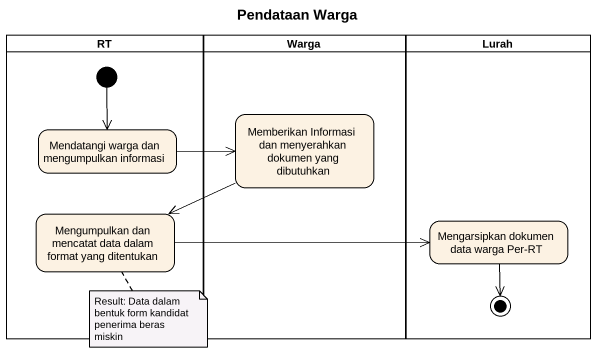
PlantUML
@startuml
title Pendataan Warga
hide empty description
state RT <<partition>> {
  state "Mendatangi warga dan mengumpulkan informasi" as Mendatangi_warga_dan
  state "Mengumpulkan dan mencatat data dalam format yang ditentukan" as Mengumpulkan_dan_mencatat
  [*] --> Mendatangi_warga_dan
}
state Warga <<partition>> {
  state "Memberikan Informasi dan menyerahkan dokumen yang dibutuhkan" as Memberikan_Informasi_dan
}
state Lurah <<partition>> {
  state "Mengarsipkan dokumen data warga Per-RT" as Mengarsipkan_dokumen_data
  Mengarsipkan_dokumen_data --> [*]
}
Memberikan_Informasi_dan -left-> Mengumpulkan_dan_mencatat
Mendatangi_warga_dan -right-> Memberikan_Informasi_dan
Mengumpulkan_dan_mencatat -right-> Mengarsipkan_dokumen_data
note bottom of Mengumpulkan_dan_mencatat : Result: Data dalam bentuk form kandidat penerima beras miskin
@enduml
